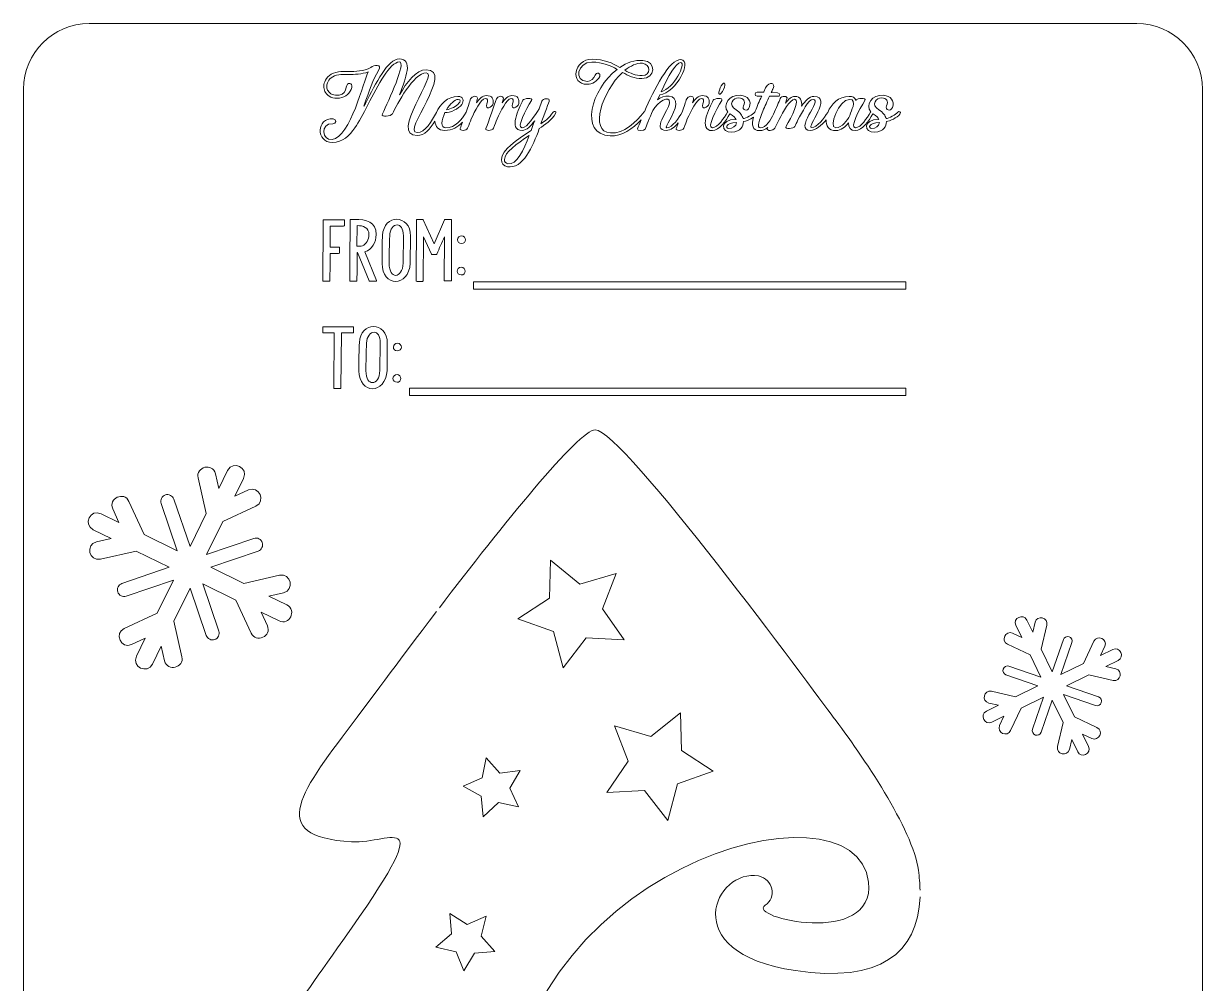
# Model space of a CAD drawing. Header units: inches. Extents: x -202 to -88, y 205 to 408.
# Drawn here: x -202 to -87.7, y 315 to 408.1 of the extents above; entities that cross this region are included whole.
import ezdxf

# ---------------------------------------------------------------- set-up
doc = ezdxf.new("R2010")
doc.units = ezdxf.units.IN
doc.header["$MEASUREMENT"] = 0
doc.layers.add('_U+0421_U+043B_U+043E_U+0439 1', color=7, linetype='Continuous')

# ---------------------------------------------------------------- blocks, each defined once
blk = doc.blocks.new('block 2')
at = {"layer": '_U+0421_U+043B_U+043E_U+0439 1', "color": 7, "lineweight": 5, "true_color": 0xffffff}
for points, knots in [([(-172.04, 396.52), (-171.09, 396.52), (-170.38, 397.21), (-169.87, 397.95), (-169.5, 398.48), (-169.07, 399.3), (-168.62, 400.19), (-167.62, 402.1), (-166.47, 404.3), (-165.57, 404.35), (-164.83, 404.37), (-166.6, 400.62), (-167.21, 399.29), (-167.38, 398.92), (-166.35, 399.08), (-166.24, 399.31), (-165.81, 400.21), (-164.16, 403.29), (-162.96, 403.29), (-161.69, 403.29), (-166.62, 397.2), (-163.83, 397.2), (-163.1, 397.2), (-162.56, 397.86), (-162.11, 398.59), (-162.08, 398.09), (-161.79, 397.7), (-161.15, 397.7), (-160.42, 397.7), (-159.86, 398.04), (-159.44, 398.5), (-159.52, 398.26), (-159.6, 398.05), (-159.66, 397.89), (-159.77, 397.62), (-159.06, 397.64), (-158.94, 397.92), (-158.79, 398.28), (-158.69, 398.53), (-158.59, 398.81), (-158.24, 399.56), (-157.68, 400.75), (-157.23, 400.78), (-156.97, 400.8), (-156.97, 400.58), (-157.09, 400.26), (-157.29, 399.66), (-156.55, 399.89), (-156.47, 400.3), (-156.4, 400.68), (-156.53, 401.11), (-157.15, 401.07), (-157.5, 401.05), (-157.82, 400.75), (-158.09, 400.36), (-158.06, 400.5), (-158.01, 400.64), (-157.98, 400.81), (-157.92, 401.09), (-158.55, 401.06), (-158.65, 400.77), (-158.74, 400.48), (-158.92, 399.98), (-159.1, 399.46), (-159.49, 398.77), (-160.14, 397.95), (-161.05, 397.95), (-161.61, 397.95), (-161.5, 398.69), (-161.14, 399.42), (-160.65, 399.38), (-159.79, 399.81), (-159.51, 400.21), (-159.27, 400.56), (-159.35, 401), (-159.88, 401), (-160.88, 401), (-161.64, 400.23), (-161.96, 399.44), (-162.42, 398.6), (-163.05, 397.48), (-163.84, 397.48), (-165.37, 397.48), (-160.13, 403.58), (-162.97, 403.58), (-163.91, 403.58), (-164.86, 402.35), (-165.54, 401.16), (-164.95, 402.79), (-164.17, 404.63), (-165.58, 404.63), (-166.67, 404.63), (-167.83, 402.3), (-168.86, 400.32), (-168.86, 400.32), (-169, 400.06), (-169, 400.06), (-168.45, 401.63), (-168.14, 402.59), (-167.58, 403.5), (-167.15, 404.19), (-168.09, 404.05), (-168.32, 403.8), (-169.05, 403.42), (-169.81, 403.42), (-170.49, 403.42), (-170.84, 403.42), (-171.16, 403.42), (-171.46, 403.38), (-172.2, 403.27), (-172.64, 402.87), (-172.8, 402.41), (-172.87, 402.23), (-172.89, 402.05), (-172.88, 401.87), (-172.87, 401.69), (-172.81, 401.52), (-172.72, 401.37), (-172.49, 401), (-172.03, 400.75), (-171.36, 400.84), (-170.79, 400.93), (-170.28, 401.32), (-170.17, 401.87), (-170.07, 402.34), (-170.64, 402.42), (-170.71, 401.88), (-170.74, 401.47), (-170.96, 401.18), (-171.39, 401.13), (-171.93, 401.05), (-172.3, 401.23), (-172.48, 401.53), (-172.55, 401.64), (-172.58, 401.77), (-172.6, 401.9), (-172.61, 402.05), (-172.59, 402.19), (-172.54, 402.32), (-172.41, 402.68), (-172.05, 403.01), (-171.44, 403.09), (-171.16, 403.14), (-170.84, 403.13), (-170.51, 403.13), (-169.9, 403.13), (-169.23, 403.13), (-168.57, 403.38), (-169.05, 402.49), (-170.27, 397.09), (-172.09, 396.81), (-173.06, 396.65), (-173.31, 398.44), (-172, 398.35), (-171.67, 398.33), (-171.61, 398.8), (-171.97, 398.83), (-173.62, 398.96), (-173.7, 396.52), (-172.04, 396.52)], [0, 0, 0, 0, 1, 1, 1, 2, 2, 2, 3, 3, 3, 4, 4, 4, 5, 5, 5, 6, 6, 6, 7, 7, 7, 8, 8, 8, 9, 9, 9, 10, 10, 10, 11, 11, 11, 12, 12, 12, 13, 13, 13, 14, 14, 14, 15, 15, 15, 16, 16, 16, 17, 17, 17, 18, 18, 18, 19, 19, 19, 20, 20, 20, 21, 21, 21, 22, 22, 22, 23, 23, 23, 24, 24, 24, 25, 25, 25, 26, 26, 26, 27, 27, 27, 28, 28, 28, 29, 29, 29, 30, 30, 30, 31, 31, 31, 32, 32, 32, 33, 33, 33, 34, 34, 34, 35, 35, 35, 36, 36, 36, 37, 37, 37, 38, 38, 38, 39, 39, 39, 40, 40, 40, 41, 41, 41, 42, 42, 42, 43, 43, 43, 44, 44, 44, 45, 45, 45, 46, 46, 46, 47, 47, 47, 48, 48, 48, 49, 49, 49, 50, 50, 50, 51, 51, 51, 52, 52, 52, 53, 53, 53, 53]), ([(-159.85, 400.71), (-159.54, 400.71), (-159.66, 400.46), (-159.78, 400.33), (-160.02, 400.03), (-160.6, 399.76), (-160.98, 399.71), (-160.65, 400.26), (-160.2, 400.71), (-159.85, 400.71)], [0, 0, 0, 0, 1, 1, 1, 2, 2, 2, 3, 3, 3, 3])]:
    blk.add_open_spline(points, degree=3, knots=knots, dxfattribs=at)
blk = doc.blocks.new('block 3')
at = {"layer": '_U+0421_U+043B_U+043E_U+0439 1', "color": 7, "lineweight": 5, "true_color": 0xffffff}
for points, knots in [([(-153.66, 397.7), (-153.18, 397.7), (-152.84, 398.12), (-152.44, 398.64), (-152.59, 398.25), (-152.71, 397.89), (-152.79, 397.69), (-154.2, 396.75), (-155.66, 395.82), (-155.65, 394.87), (-155.65, 394.53), (-155.49, 394.24), (-155.08, 394.18), (-153.59, 393.93), (-152.61, 396.14), (-152, 397.87), (-151.47, 398.25), (-150.79, 398.64), (-150.39, 399.39), (-150.31, 399.54), (-150.56, 399.62), (-150.66, 399.47), (-151.01, 398.89), (-151.56, 398.55), (-151.84, 398.34), (-151.71, 398.73), (-151.14, 400.23), (-151.05, 400.49), (-150.9, 400.93), (-151.67, 400.79), (-151.75, 400.53), (-151.75, 400.53), (-152.02, 399.8), (-152.02, 399.8), (-152.41, 399.16), (-153.16, 397.96), (-153.66, 397.96), (-154.24, 397.96), (-153.25, 399.74), (-152.76, 400.59), (-152.55, 400.94), (-153.5, 400.79), (-153.59, 400.62), (-153.94, 399.89), (-155.06, 397.7), (-153.66, 397.7)], [0, 0, 0, 0, 1, 1, 1, 2, 2, 2, 3, 3, 3, 4, 4, 4, 5, 5, 5, 6, 6, 6, 7, 7, 7, 8, 8, 8, 9, 9, 9, 10, 10, 10, 11, 11, 11, 12, 12, 12, 13, 13, 13, 14, 14, 14, 15, 15, 15, 15]), ([(-155.03, 394.46), (-155.28, 394.5), (-155.37, 394.67), (-155.37, 394.88), (-155.37, 395.57), (-154.2, 396.38), (-152.96, 397.21), (-153.49, 395.79), (-154.21, 394.33), (-155.03, 394.46)], [0, 0, 0, 0, 1, 1, 1, 2, 2, 2, 3, 3, 3, 3])]:
    blk.add_open_spline(points, degree=3, knots=knots, dxfattribs=at)
blk = doc.blocks.new('block 4')
at = {"layer": '_U+0421_U+043B_U+043E_U+0439 1', "color": 7, "lineweight": 5, "true_color": 0xffffff}
for points, knots in [([(-147.34, 402.17), (-146.87, 402.17), (-146.34, 402.48), (-146.14, 402.94), (-146.01, 403.26), (-146.45, 403.37), (-146.57, 403.05), (-146.69, 402.72), (-146.98, 402.45), (-147.33, 402.45), (-148.68, 402.45), (-148.31, 404.32), (-146.89, 404.32), (-145.84, 404.32), (-145.1, 403.98), (-144.45, 403.62), (-146.95, 401.72), (-148.17, 397.35), (-145.13, 397.17), (-143.96, 397.1), (-142.94, 397.86), (-142.12, 398.74), (-142.26, 398.37), (-142.38, 398.07), (-142.46, 397.85), (-142.55, 397.59), (-141.82, 397.66), (-141.74, 397.83), (-141.59, 398.18), (-141.32, 398.86), (-140.99, 399.63), (-140.55, 400.45), (-139.27, 401.24), (-139.37, 400.37), (-139.47, 399.57), (-141.15, 397.7), (-139.68, 397.7), (-139.27, 397.7), (-138.85, 398.04), (-138.52, 398.43), (-138.59, 398.23), (-138.66, 398.04), (-138.72, 397.89), (-138.82, 397.62), (-138.11, 397.64), (-137.99, 397.92), (-137.84, 398.28), (-137.75, 398.53), (-137.64, 398.81), (-137.29, 399.56), (-136.73, 400.75), (-136.28, 400.78), (-136.03, 400.8), (-136.03, 400.58), (-136.14, 400.26), (-136.35, 399.66), (-135.61, 399.89), (-135.53, 400.3), (-135.46, 400.68), (-135.59, 401.11), (-136.2, 401.07), (-136.56, 401.05), (-136.87, 400.75), (-137.15, 400.36), (-137.11, 400.5), (-137.06, 400.64), (-137.03, 400.81), (-136.97, 401.09), (-137.61, 401.06), (-137.7, 400.77), (-137.8, 400.48), (-137.97, 399.98), (-138.15, 399.46), (-138.44, 398.94), (-139.08, 397.95), (-139.64, 397.95), (-139.94, 397.95), (-138.84, 399.3), (-138.75, 400.21), (-138.63, 401.21), (-140.02, 401.22), (-140.54, 400.65), (-140.54, 400.65), (-140.32, 401.15), (-140.32, 401.15), (-138.68, 401.37), (-137.15, 404.46), (-138.26, 404.56), (-139.36, 404.66), (-140.9, 401.62), (-141.8, 399.5), (-141.8, 399.5), (-141.81, 399.5), (-141.81, 399.5), (-142.64, 398.49), (-143.76, 397.37), (-145.09, 397.45), (-147.2, 397.58), (-145.88, 401.53), (-143.93, 403.32), (-143.35, 403), (-142.78, 402.72), (-142.04, 402.72), (-140.7, 402.72), (-140.61, 404.4), (-141.95, 404.49), (-142.74, 404.53), (-143.51, 404.27), (-144.19, 403.81), (-144.9, 404.21), (-145.69, 404.6), (-146.86, 404.6), (-148.65, 404.6), (-149.1, 402.17), (-147.34, 402.17)], [0, 0, 0, 0, 1, 1, 1, 2, 2, 2, 3, 3, 3, 4, 4, 4, 5, 5, 5, 6, 6, 6, 7, 7, 7, 8, 8, 8, 9, 9, 9, 10, 10, 10, 11, 11, 11, 12, 12, 12, 13, 13, 13, 14, 14, 14, 15, 15, 15, 16, 16, 16, 17, 17, 17, 18, 18, 18, 19, 19, 19, 20, 20, 20, 21, 21, 21, 22, 22, 22, 23, 23, 23, 24, 24, 24, 25, 25, 25, 26, 26, 26, 27, 27, 27, 28, 28, 28, 29, 29, 29, 30, 30, 30, 31, 31, 31, 32, 32, 32, 33, 33, 33, 34, 34, 34, 35, 35, 35, 36, 36, 36, 37, 37, 37, 38, 38, 38, 38]), ([(-142, 404.21), (-141.15, 404.14), (-141.16, 403.01), (-142.02, 403.01), (-142.66, 403.01), (-143.17, 403.24), (-143.69, 403.53), (-143.15, 403.97), (-142.56, 404.23), (-142, 404.21)], [0, 0, 0, 0, 1, 1, 1, 2, 2, 2, 3, 3, 3, 3]), ([(-138.29, 404.28), (-137.71, 404.22), (-138.95, 401.75), (-140.18, 401.45), (-139.49, 402.95), (-138.73, 404.31), (-138.29, 404.28)], [0, 0, 0, 0, 1, 1, 1, 2, 2, 2, 2])]:
    blk.add_open_spline(points, degree=3, knots=knots, dxfattribs=at)
blk = doc.blocks.new('block 5')
at = {"layer": '_U+0421_U+043B_U+043E_U+0439 1', "color": 7, "lineweight": 5, "true_color": 0xffffff}
for points, knots in [([(-135.21, 397.68), (-134.55, 397.68), (-133.9, 398.62), (-133.52, 399.31), (-133.5, 399.29), (-133.48, 399.27), (-133.45, 399.26), (-133.17, 399.09), (-133, 398.91), (-132.92, 398.75), (-134.53, 398.8), (-134.41, 397.45), (-133.31, 397.53), (-132.46, 397.58), (-132.22, 398.12), (-132.19, 398.55), (-131.98, 398.59), (-131.56, 398.75), (-131.24, 398.97), (-131.42, 398.25), (-131.34, 397.68), (-130.65, 397.68), (-130.35, 397.68), (-130.09, 397.8), (-129.85, 397.98), (-129.86, 397.97), (-129.86, 397.96), (-129.86, 397.95), (-130.05, 397.56), (-129.27, 397.66), (-129.14, 397.93), (-128.98, 398.25), (-128.86, 398.51), (-128.74, 398.75), (-128.35, 399.47), (-127.71, 400.72), (-127.24, 400.72), (-126.66, 400.72), (-127.55, 398.95), (-128.05, 398.1), (-128.26, 397.74), (-127.31, 397.89), (-127.22, 398.07), (-127.14, 398.23), (-127.02, 398.47), (-126.91, 398.73), (-126.5, 399.44), (-125.92, 400.71), (-125.45, 400.71), (-124.48, 400.71), (-127.4, 397.69), (-125.68, 397.69), (-125.19, 397.69), (-124.61, 398.2), (-124.18, 398.74), (-124.2, 398.15), (-123.92, 397.68), (-123.25, 397.68), (-122.74, 397.68), (-122.31, 398.03), (-122.01, 398.42), (-122.01, 397.99), (-121.84, 397.68), (-121.34, 397.68), (-120.68, 397.68), (-120.04, 398.62), (-119.65, 399.31), (-119.63, 399.29), (-119.61, 399.27), (-119.59, 399.26), (-119.31, 399.09), (-119.14, 398.91), (-119.06, 398.75), (-120.66, 398.8), (-120.54, 397.45), (-119.45, 397.53), (-118.59, 397.58), (-118.35, 398.12), (-118.33, 398.55), (-118.03, 398.61), (-117.29, 398.92), (-117.03, 399.27), (-116.86, 399.51), (-117.14, 399.59), (-117.23, 399.47), (-117.4, 399.24), (-118.13, 398.87), (-118.36, 398.84), (-118.45, 399.13), (-118.62, 399.43), (-119.06, 399.69), (-119.89, 400.2), (-119.33, 400.86), (-118.8, 400.85), (-118.32, 400.85), (-118.12, 400.56), (-118.33, 400.09), (-118.52, 399.68), (-117.93, 399.49), (-117.76, 399.91), (-117.51, 400.59), (-117.94, 401.04), (-118.61, 401.1), (-119.73, 401.21), (-120.4, 400.15), (-119.86, 399.49), (-119.87, 399.49), (-119.87, 399.48), (-119.88, 399.47), (-120.23, 398.91), (-120.79, 397.96), (-121.34, 397.96), (-121.93, 397.96), (-120.93, 399.76), (-120.43, 400.6), (-120.23, 400.93), (-121.19, 400.79), (-121.26, 400.65), (-121.26, 400.65), (-121.28, 400.59), (-121.28, 400.59), (-121.39, 400.89), (-121.64, 401), (-121.95, 401), (-122.96, 401), (-123.71, 400.24), (-124.02, 399.45), (-124.38, 398.89), (-125.05, 397.97), (-125.6, 397.97), (-126.11, 397.97), (-123.53, 401), (-125.36, 401), (-125.8, 401), (-126.22, 400.57), (-126.57, 400.04), (-126.5, 400.58), (-126.64, 401), (-127.24, 401), (-127.52, 401), (-127.83, 400.72), (-128.12, 400.33), (-128.12, 400.33), (-127.98, 400.75), (-127.98, 400.75), (-127.85, 401.09), (-128.53, 401.06), (-128.63, 400.8), (-128.76, 400.47), (-129.02, 399.86), (-129.28, 399.27), (-129.53, 398.76), (-129.99, 397.96), (-130.57, 397.96), (-130.91, 397.96), (-130.68, 398.72), (-130.32, 399.56), (-130.11, 400.07), (-129.91, 400.51), (-129.68, 401.02), (-129.68, 401.02), (-128.89, 401.02), (-128.89, 401.02), (-128.61, 400.93), (-128.59, 401.34), (-128.89, 401.34), (-128.89, 401.34), (-129.51, 401.38), (-129.51, 401.38), (-129.38, 401.66), (-129.35, 401.7), (-129.33, 401.75), (-129.05, 402.3), (-129.69, 402.54), (-130.05, 401.82), (-130.05, 401.82), (-130.23, 401.43), (-130.23, 401.43), (-130.23, 401.43), (-130.24, 401.42), (-130.24, 401.42), (-130.24, 401.42), (-130.86, 401.41), (-130.86, 401.41), (-131.14, 401.41), (-131.16, 401.02), (-130.87, 401.02), (-130.87, 401.02), (-130.43, 401.02), (-130.43, 401.02), (-130.66, 400.53), (-130.87, 400.06), (-131.05, 399.56), (-131.06, 399.53), (-131.07, 399.5), (-131.08, 399.48), (-131.09, 399.47), (-131.09, 399.47), (-131.09, 399.47), (-131.27, 399.24), (-131.99, 398.87), (-132.23, 398.84), (-132.32, 399.13), (-132.48, 399.43), (-132.92, 399.69), (-133.75, 400.2), (-133.2, 400.86), (-132.66, 400.85), (-132.18, 400.85), (-131.98, 400.56), (-132.19, 400.09), (-132.39, 399.68), (-131.8, 399.49), (-131.63, 399.91), (-131.37, 400.59), (-131.8, 401.04), (-132.47, 401.1), (-133.59, 401.21), (-134.26, 400.15), (-133.72, 399.49), (-133.73, 399.49), (-133.74, 399.48), (-133.74, 399.47), (-134.1, 398.91), (-134.66, 397.96), (-135.21, 397.96), (-135.79, 397.96), (-134.8, 399.74), (-134.31, 400.59), (-134.1, 400.94), (-135.05, 400.79), (-135.14, 400.62), (-135.49, 399.89), (-136.61, 397.68), (-135.21, 397.68)], [0, 0, 0, 0, 1, 1, 1, 2, 2, 2, 3, 3, 3, 4, 4, 4, 5, 5, 5, 6, 6, 6, 7, 7, 7, 8, 8, 8, 9, 9, 9, 10, 10, 10, 11, 11, 11, 12, 12, 12, 13, 13, 13, 14, 14, 14, 15, 15, 15, 16, 16, 16, 17, 17, 17, 18, 18, 18, 19, 19, 19, 20, 20, 20, 21, 21, 21, 22, 22, 22, 23, 23, 23, 24, 24, 24, 25, 25, 25, 26, 26, 26, 27, 27, 27, 28, 28, 28, 29, 29, 29, 30, 30, 30, 31, 31, 31, 32, 32, 32, 33, 33, 33, 34, 34, 34, 35, 35, 35, 36, 36, 36, 37, 37, 37, 38, 38, 38, 39, 39, 39, 40, 40, 40, 41, 41, 41, 42, 42, 42, 43, 43, 43, 44, 44, 44, 45, 45, 45, 46, 46, 46, 47, 47, 47, 48, 48, 48, 49, 49, 49, 50, 50, 50, 51, 51, 51, 52, 52, 52, 53, 53, 53, 54, 54, 54, 55, 55, 55, 56, 56, 56, 57, 57, 57, 58, 58, 58, 59, 59, 59, 60, 60, 60, 61, 61, 61, 62, 62, 62, 63, 63, 63, 64, 64, 64, 65, 65, 65, 66, 66, 66, 67, 67, 67, 68, 68, 68, 69, 69, 69, 70, 70, 70, 71, 71, 71, 72, 72, 72, 73, 73, 73, 74, 74, 74, 75, 75, 75, 76, 76, 76, 77, 77, 77, 78, 78, 78, 78]), ([(-121.92, 400.71), (-121.49, 400.71), (-121.49, 400.37), (-121.56, 400.03), (-121.67, 399.76), (-121.79, 399.45), (-121.88, 399.14), (-122.13, 398.65), (-122.63, 397.96), (-123.25, 397.96), (-124.02, 397.96), (-122.9, 400.71), (-121.92, 400.71)], [0, 0, 0, 0, 1, 1, 1, 2, 2, 2, 3, 3, 3, 4, 4, 4, 4]), ([(-132.86, 398.47), (-132.92, 398.1), (-133.26, 397.88), (-133.62, 397.88), (-133.97, 397.88), (-133.97, 398.47), (-132.86, 398.47)], [0, 0, 0, 0, 1, 1, 1, 2, 2, 2, 2]), ([(-119, 398.47), (-119.06, 398.1), (-119.39, 397.88), (-119.76, 397.88), (-120.11, 397.88), (-120.11, 398.47), (-119, 398.47)], [0, 0, 0, 0, 1, 1, 1, 2, 2, 2, 2])]:
    blk.add_open_spline(points, degree=3, knots=knots, dxfattribs=at)
blk = doc.blocks.new('block 6')
at = {"layer": '_U+0421_U+043B_U+043E_U+0439 1', "color": 7, "lineweight": 5, "true_color": 0xffffff}
for points, knots in [([(-168.41, 383.07), (-168.41, 383.07), (-167.86, 383.07), (-167.86, 383.07), (-167.79, 383.07), (-167.76, 383.1), (-167.78, 383.13), (-167.78, 383.13), (-168.91, 385.93), (-168.91, 385.93), (-168.2, 386.14), (-167.81, 386.88), (-167.81, 387.59), (-167.81, 388.86), (-168.79, 389.07), (-169.89, 389.07), (-169.99, 389.07), (-170.12, 389.07), (-170.24, 389.07), (-170.28, 389.07), (-170.32, 389.05), (-170.32, 389.02), (-170.34, 387.84), (-170.36, 386.98), (-170.36, 383.11), (-170.36, 383.09), (-170.33, 383.07), (-170.27, 383.07), (-170.27, 383.07), (-169.75, 383.07), (-169.75, 383.07), (-169.7, 383.07), (-169.67, 383.09), (-169.67, 383.11), (-169.67, 384.01), (-169.66, 384.94), (-169.66, 385.85), (-169.66, 385.85), (-169.61, 385.85), (-169.61, 385.85), (-169.61, 385.85), (-168.49, 383.1), (-168.49, 383.1), (-168.48, 383.08), (-168.44, 383.07), (-168.41, 383.07)], [0, 0, 0, 0, 1, 1, 1, 2, 2, 2, 3, 3, 3, 4, 4, 4, 5, 5, 5, 6, 6, 6, 7, 7, 7, 8, 8, 8, 9, 9, 9, 10, 10, 10, 11, 11, 11, 12, 12, 12, 13, 13, 13, 14, 14, 14, 15, 15, 15, 15]), ([(-169.67, 386.46), (-169.67, 386.46), (-169.64, 388.47), (-169.64, 388.47), (-169.07, 388.47), (-168.51, 388.29), (-168.51, 387.57), (-168.51, 387.12), (-168.79, 386.65), (-169.14, 386.52), (-169.32, 386.46), (-169.5, 386.46), (-169.67, 386.46)], [0, 0, 0, 0, 1, 1, 1, 2, 2, 2, 3, 3, 3, 4, 4, 4, 4])]:
    blk.add_open_spline(points, degree=3, knots=knots, dxfattribs=at)
blk = doc.blocks.new('block 7')
at = {"layer": '_U+0421_U+043B_U+043E_U+0439 1', "color": 7, "lineweight": 5, "true_color": 0xffffff}
for points, knots in [([(-164.48, 387.44), (-164.46, 388.53), (-165.14, 389.08), (-165.82, 389.08), (-166.47, 389.08), (-167.14, 388.56), (-167.2, 387.51), (-167.22, 386.94), (-167.23, 386.24), (-167.23, 385.58), (-167.23, 385.58), (-167.23, 384.8), (-167.23, 384.8), (-167.24, 383.66), (-166.59, 383.05), (-165.92, 383.05), (-165.25, 383.05), (-164.57, 383.64), (-164.51, 384.82), (-164.51, 384.82), (-164.48, 387.44), (-164.48, 387.44)], [0, 0, 0, 0, 1, 1, 1, 2, 2, 2, 3, 3, 3, 4, 4, 4, 5, 5, 5, 6, 6, 6, 7, 7, 7, 7]), ([(-165.2, 384.82), (-165.22, 384.06), (-165.57, 383.64), (-165.92, 383.64), (-166.24, 383.64), (-166.55, 384.01), (-166.55, 384.8), (-166.55, 385.57), (-166.53, 386.68), (-166.5, 387.47), (-166.47, 388.15), (-166.12, 388.54), (-165.77, 388.54), (-165.46, 388.54), (-165.16, 388.2), (-165.17, 387.47), (-165.17, 387.47), (-165.2, 384.82), (-165.2, 384.82)], [0, 0, 0, 0, 1, 1, 1, 2, 2, 2, 3, 3, 3, 4, 4, 4, 5, 5, 5, 6, 6, 6, 6])]:
    blk.add_open_spline(points, degree=3, knots=knots, dxfattribs=at)
blk = doc.blocks.new('block 8')
at = {"layer": '_U+0421_U+043B_U+043E_U+0439 1', "color": 7, "lineweight": 5, "true_color": 0xffffff}
for points, knots in [([(-168.07, 378.68), (-168.72, 378.68), (-169.39, 378.16), (-169.44, 377.1), (-169.47, 376.53), (-169.48, 375.83), (-169.48, 375.18), (-169.48, 375.18), (-169.48, 374.39), (-169.48, 374.39), (-169.49, 373.25), (-168.84, 372.65), (-168.17, 372.65), (-167.5, 372.65), (-166.82, 373.24), (-166.76, 374.42), (-166.76, 374.42), (-166.73, 377.04), (-166.73, 377.04), (-166.71, 378.12), (-167.39, 378.68), (-168.07, 378.68)], [0, 0, 0, 0, 1, 1, 1, 2, 2, 2, 3, 3, 3, 4, 4, 4, 5, 5, 5, 6, 6, 6, 7, 7, 7, 7]), ([(-167.45, 374.42), (-167.47, 373.65), (-167.82, 373.24), (-168.17, 373.24), (-168.49, 373.24), (-168.8, 373.61), (-168.8, 374.39), (-168.8, 375.17), (-168.78, 376.27), (-168.75, 377.06), (-168.72, 377.74), (-168.37, 378.13), (-168.02, 378.13), (-167.71, 378.13), (-167.41, 377.79), (-167.42, 377.06), (-167.42, 377.06), (-167.45, 374.42), (-167.45, 374.42)], [0, 0, 0, 0, 1, 1, 1, 2, 2, 2, 3, 3, 3, 4, 4, 4, 5, 5, 5, 6, 6, 6, 6])]:
    blk.add_open_spline(points, degree=3, knots=knots, dxfattribs=at)

msp = doc.modelspace()

# ---------------------------------------------------------------- linework, layer by layer
at = {"layer": '_U+0421_U+043B_U+043E_U+0439 1', "color": 7, "lineweight": 5, "true_color": 0xffffff}
for points in [[(-158.37, 383.01), (-116.45, 383.01), (-116.45, 382.31), (-158.37, 382.31), (-158.37, 383.01)], [(-116.45, 371.99), (-164.57, 371.99), (-164.57, 372.69), (-116.45, 372.69), (-116.45, 371.99)]]:
    msp.add_lwpolyline(points, dxfattribs=at)
at = {"layer": '_U+0421_U+043B_U+043E_U+0439 1', "color": 1, "lineweight": 5, "true_color": 0xff0000}
for points in [[(-145.86, 351.31), (-144.54, 354.74), (-148.06, 353.7), (-150.91, 356.02), (-151.01, 352.34), (-154.09, 350.35), (-150.63, 349.12), (-149.68, 345.57), (-147.44, 348.48), (-143.78, 348.29), (-145.86, 351.31)], [(-138.21, 337.56), (-138.31, 341.23), (-141.17, 338.92), (-144.69, 339.95), (-143.37, 336.53), (-145.45, 333.5), (-141.78, 333.7), (-139.54, 330.79), (-138.6, 334.33), (-135.14, 335.56), (-138.21, 337.56)], [(-153.84, 335.63), (-155.83, 335.38), (-157.16, 336.87), (-157.54, 334.91), (-159.37, 334.11), (-157.62, 333.14), (-157.42, 331.15), (-155.96, 332.52), (-154.01, 332.09), (-154.86, 333.9), (-153.84, 335.63)], [(-157.63, 319.57), (-157.15, 321.51), (-158.98, 320.71), (-160.68, 321.77), (-160.49, 319.78), (-162.02, 318.49), (-160.06, 318.06), (-159.31, 316.21), (-158.29, 317.93), (-156.3, 318.08), (-157.63, 319.57)]]:
    msp.add_lwpolyline(points, dxfattribs=at)
for points, knots in [([(-87.7, 401.71), (-87.7, 401.71), (-87.7, 211.21), (-87.7, 211.21), (-87.7, 207.7), (-90.54, 204.86), (-94.05, 204.86), (-94.05, 204.86), (-195.65, 204.86), (-195.65, 204.86), (-199.15, 204.86), (-202, 207.7), (-202, 211.21), (-202, 211.21), (-202, 401.71), (-202, 401.71), (-202, 405.22), (-199.15, 408.06), (-195.65, 408.06), (-195.65, 408.06), (-94.05, 408.06), (-94.05, 408.06), (-90.54, 408.06), (-87.7, 405.22), (-87.7, 401.71)], [0, 0, 0, 0, 1, 1, 1, 2, 2, 2, 3, 3, 3, 4, 4, 4, 5, 5, 5, 6, 6, 6, 7, 7, 7, 8, 8, 8, 8]), ([(-161.68, 351.41), (-155.63, 359.31), (-148.16, 368.67), (-146.57, 368.67), (-143.94, 368.67), (-125.26, 343.16), (-123.49, 340.81), (-120.7, 337.13), (-115.77, 329.94), (-115.23, 325.95), (-115.14, 325.29), (-115.09, 324.64), (-115.08, 324.03)], [0, 0, 0, 0, 1, 1, 1, 2, 2, 2, 3, 3, 3, 4, 4, 4, 4]), ([(-182.1, 278.89), (-158.5, 310.36), (-187.13, 282.81), (-180.61, 303.1), (-178.98, 308.19), (-176.59, 311.29), (-171.04, 319.14), (-161.53, 332.61), (-166.31, 328.47), (-170.2, 328.71), (-178.7, 329.22), (-175.03, 333.67), (-169.64, 340.81), (-168.96, 341.71), (-165.76, 346.05), (-161.95, 351.05)], [0, 0, 0, 0, 1, 1, 1, 2, 2, 2, 3, 3, 3, 4, 4, 4, 5, 5, 5, 5]), ([(-115.08, 323.37), (-115.27, 317.89), (-119.01, 315.01), (-127.16, 316.22), (-138.93, 317.98), (-134.83, 326.19), (-130.73, 325.4), (-129.34, 325.12), (-128.94, 323.26), (-130.08, 322.57), (-132.02, 321.37), (-119.38, 318.45), (-120.07, 324.8), (-121.21, 335.42), (-155.44, 326.36), (-155.44, 298.98), (-155.44, 276.7), (-132.64, 263.14), (-113.7, 271.11), (-109.88, 272.71), (-105.45, 271.55), (-102.98, 268.21), (-98.26, 261.8), (-96.81, 259.02), (-97.6, 255.83), (-101.18, 241.37), (-115.92, 252.6), (-123.37, 253.27)], [0, 0, 0, 0, 1, 1, 1, 2, 2, 2, 3, 3, 3, 4, 4, 4, 5, 5, 5, 6, 6, 6, 7, 7, 7, 8, 8, 8, 9, 9, 9, 9])]:
    msp.add_open_spline(points, degree=3, knots=knots, dxfattribs=at)
at = {"layer": '_U+0421_U+043B_U+043E_U+0439 1', "color": 7, "lineweight": 5, "true_color": 0xffffff}
for points, knots in [([(-134.46, 401.82), (-134.33, 402.12), (-134.14, 402.32), (-134.05, 402.28), (-133.96, 402.24), (-134, 401.97), (-134.13, 401.68), (-134.26, 401.38), (-134.44, 401.16), (-134.53, 401.21), (-134.62, 401.24), (-134.58, 401.52), (-134.46, 401.82)], [0, 0, 0, 0, 1, 1, 1, 2, 2, 2, 3, 3, 3, 4, 4, 4, 4]), ([(-157.17, 397.89), (-156.9, 398.58), (-156.36, 400.15), (-156.15, 400.77), (-156.06, 401.06), (-155.42, 401.09), (-155.48, 400.81), (-155.51, 400.64), (-155.56, 400.5), (-155.6, 400.36), (-155.33, 400.75), (-155.01, 401.05), (-154.65, 401.07), (-154.04, 401.11), (-153.91, 400.68), (-153.98, 400.3), (-154.06, 399.89), (-154.8, 399.66), (-154.59, 400.26), (-154.48, 400.58), (-154.48, 400.8), (-154.73, 400.78), (-155.18, 400.75), (-155.74, 399.56), (-156.09, 398.81), (-156.2, 398.53), (-156.3, 398.28), (-156.44, 397.92), (-156.56, 397.64), (-157.27, 397.62), (-157.17, 397.89)], [0, 0, 0, 0, 1, 1, 1, 2, 2, 2, 3, 3, 3, 4, 4, 4, 5, 5, 5, 6, 6, 6, 7, 7, 7, 8, 8, 8, 9, 9, 9, 10, 10, 10, 10]), ([(-172.27, 388.42), (-172.27, 388.42), (-172.27, 386.38), (-172.27, 386.38), (-172.27, 386.38), (-171.46, 386.38), (-171.46, 386.38), (-171.4, 386.38), (-171.38, 386.36), (-171.38, 386.33), (-171.38, 386.33), (-171.38, 385.81), (-171.38, 385.81), (-171.38, 385.79), (-171.4, 385.77), (-171.46, 385.77), (-171.46, 385.77), (-172.27, 385.77), (-172.27, 385.77), (-172.27, 384.88), (-172.29, 384), (-172.29, 383.11), (-172.29, 383.09), (-172.32, 383.07), (-172.37, 383.07), (-172.37, 383.07), (-172.89, 383.07), (-172.89, 383.07), (-172.95, 383.07), (-172.98, 383.09), (-172.98, 383.11), (-172.98, 383.11), (-172.96, 388.7), (-172.96, 388.7), (-172.96, 388.7), (-172.96, 389), (-172.96, 389), (-172.96, 389.02), (-172.93, 389.03), (-172.88, 389.03), (-172.88, 389.03), (-170.97, 389.03), (-170.97, 389.03), (-170.93, 389.03), (-170.89, 389.02), (-170.89, 389), (-170.89, 389), (-170.89, 388.47), (-170.89, 388.47), (-170.89, 388.44), (-170.93, 388.42), (-170.97, 388.42), (-170.97, 388.42), (-172.27, 388.42), (-172.27, 388.42)], [0, 0, 0, 0, 1, 1, 1, 2, 2, 2, 3, 3, 3, 4, 4, 4, 5, 5, 5, 6, 6, 6, 7, 7, 7, 8, 8, 8, 9, 9, 9, 10, 10, 10, 11, 11, 11, 12, 12, 12, 13, 13, 13, 14, 14, 14, 15, 15, 15, 16, 16, 16, 17, 17, 17, 18, 18, 18, 18]), ([(-161.21, 383.14), (-161.21, 383.14), (-161.19, 387.37), (-161.19, 387.37), (-161.45, 386.81), (-161.68, 386.27), (-161.93, 385.7), (-161.94, 385.68), (-161.98, 385.67), (-162.01, 385.67), (-162.01, 385.67), (-162.38, 385.67), (-162.38, 385.67), (-162.41, 385.67), (-162.45, 385.69), (-162.45, 385.7), (-162.45, 385.7), (-163.23, 387.38), (-163.23, 387.38), (-163.23, 387.38), (-163.25, 383.11), (-163.25, 383.11), (-163.25, 383.08), (-163.3, 383.06), (-163.33, 383.06), (-163.33, 383.06), (-163.85, 383.06), (-163.85, 383.06), (-163.91, 383.06), (-163.94, 383.08), (-163.94, 383.11), (-163.94, 383.11), (-163.9, 389.02), (-163.9, 389.02), (-163.9, 389.05), (-163.85, 389.07), (-163.81, 389.07), (-163.81, 389.07), (-163.32, 389.07), (-163.32, 389.07), (-163.29, 389.07), (-163.25, 389.06), (-163.24, 389.04), (-163.24, 389.04), (-162.18, 386.69), (-162.18, 386.69), (-162.18, 386.69), (-161.18, 389.04), (-161.18, 389.04), (-161.17, 389.06), (-161.13, 389.07), (-161.11, 389.07), (-161.11, 389.07), (-160.58, 389.07), (-160.58, 389.07), (-160.53, 389.07), (-160.49, 389.05), (-160.49, 389.02), (-160.49, 389.02), (-160.52, 383.14), (-160.52, 383.14), (-160.52, 383.11), (-160.57, 383.1), (-160.61, 383.1), (-160.61, 383.1), (-161.13, 383.1), (-161.13, 383.1), (-161.17, 383.1), (-161.21, 383.11), (-161.21, 383.14)], [0, 0, 0, 0, 1, 1, 1, 2, 2, 2, 3, 3, 3, 4, 4, 4, 5, 5, 5, 6, 6, 6, 7, 7, 7, 8, 8, 8, 9, 9, 9, 10, 10, 10, 11, 11, 11, 12, 12, 12, 13, 13, 13, 14, 14, 14, 15, 15, 15, 16, 16, 16, 17, 17, 17, 18, 18, 18, 19, 19, 19, 20, 20, 20, 21, 21, 21, 22, 22, 22, 23, 23, 23, 23]), ([(-159.14, 387.09), (-159.14, 386.91), (-159.33, 386.72), (-159.52, 386.72), (-159.78, 386.72), (-159.91, 386.91), (-159.91, 387.09), (-159.91, 387.31), (-159.75, 387.47), (-159.52, 387.47), (-159.29, 387.47), (-159.14, 387.25), (-159.14, 387.09)], [0, 0, 0, 0, 1, 1, 1, 2, 2, 2, 3, 3, 3, 4, 4, 4, 4]), ([(-159.18, 384.05), (-159.18, 383.85), (-159.35, 383.68), (-159.57, 383.68), (-159.8, 383.68), (-159.96, 383.88), (-159.96, 384.05), (-159.96, 384.25), (-159.78, 384.43), (-159.57, 384.43), (-159.33, 384.43), (-159.18, 384.23), (-159.18, 384.05)], [0, 0, 0, 0, 1, 1, 1, 2, 2, 2, 3, 3, 3, 4, 4, 4, 4]), ([(-170.02, 378.61), (-170.02, 378.61), (-170.02, 378.11), (-170.02, 378.11), (-170.02, 378.09), (-170.05, 378.07), (-170.11, 378.07), (-170.11, 378.07), (-171.17, 378.07), (-171.17, 378.07), (-171.17, 378.07), (-171.23, 372.71), (-171.23, 372.71), (-171.23, 372.68), (-171.27, 372.66), (-171.32, 372.66), (-171.32, 372.66), (-171.81, 372.66), (-171.81, 372.66), (-171.86, 372.66), (-171.9, 372.68), (-171.9, 372.71), (-171.9, 372.71), (-171.87, 378.07), (-171.87, 378.07), (-171.87, 378.07), (-172.89, 378.07), (-172.89, 378.07), (-172.95, 378.07), (-172.98, 378.09), (-172.98, 378.11), (-172.98, 378.11), (-172.98, 378.61), (-172.98, 378.61), (-172.98, 378.64), (-172.95, 378.66), (-172.89, 378.66), (-172.89, 378.66), (-170.11, 378.66), (-170.11, 378.66), (-170.05, 378.66), (-170.02, 378.64), (-170.02, 378.61)], [0, 0, 0, 0, 1, 1, 1, 2, 2, 2, 3, 3, 3, 4, 4, 4, 5, 5, 5, 6, 6, 6, 7, 7, 7, 8, 8, 8, 9, 9, 9, 10, 10, 10, 11, 11, 11, 12, 12, 12, 13, 13, 13, 14, 14, 14, 14]), ([(-165.36, 376.68), (-165.36, 376.5), (-165.56, 376.31), (-165.75, 376.31), (-166.01, 376.31), (-166.14, 376.5), (-166.14, 376.68), (-166.14, 376.9), (-165.98, 377.06), (-165.75, 377.06), (-165.52, 377.06), (-165.36, 376.84), (-165.36, 376.68)], [0, 0, 0, 0, 1, 1, 1, 2, 2, 2, 3, 3, 3, 4, 4, 4, 4]), ([(-165.41, 373.64), (-165.41, 373.44), (-165.57, 373.27), (-165.79, 373.27), (-166.02, 373.27), (-166.19, 373.47), (-166.19, 373.64), (-166.19, 373.84), (-166.01, 374.02), (-165.79, 374.02), (-165.56, 374.02), (-165.41, 373.83), (-165.41, 373.64)], [0, 0, 0, 0, 1, 1, 1, 2, 2, 2, 3, 3, 3, 4, 4, 4, 4]), ([(-176.1, 350.53), (-176.28, 350.15), (-176.72, 349.89), (-177.23, 350.14), (-177.23, 350.14), (-178.97, 350.99), (-178.97, 350.99), (-178.97, 350.99), (-178.36, 349.67), (-178.36, 349.67), (-178.14, 349.17), (-178.4, 348.71), (-178.79, 348.55), (-179.2, 348.36), (-179.71, 348.45), (-179.93, 348.95), (-179.93, 348.95), (-181.42, 352.16), (-181.42, 352.16), (-181.42, 352.16), (-184.62, 353.73), (-184.62, 353.73), (-184.62, 353.73), (-183.06, 349.15), (-183.06, 349.15), (-182.95, 348.82), (-183.13, 348.44), (-183.46, 348.32), (-183.79, 348.21), (-184.17, 348.4), (-184.29, 348.73), (-184.29, 348.73), (-185.85, 353.31), (-185.85, 353.31), (-185.85, 353.31), (-187.42, 350.11), (-187.42, 350.11), (-187.42, 350.11), (-186.64, 346.66), (-186.64, 346.66), (-186.51, 346.13), (-186.88, 345.76), (-187.29, 345.65), (-187.7, 345.53), (-188.19, 345.73), (-188.32, 346.27), (-188.32, 346.27), (-188.65, 347.69), (-188.65, 347.69), (-188.65, 347.69), (-189.5, 345.95), (-189.5, 345.95), (-190, 344.93), (-191.55, 345.69), (-191.06, 346.71), (-191.06, 346.71), (-190.2, 348.45), (-190.2, 348.45), (-190.2, 348.45), (-191.52, 347.84), (-191.52, 347.84), (-192.53, 347.39), (-193.26, 348.93), (-192.24, 349.41), (-192.24, 349.41), (-189.04, 350.9), (-189.04, 350.9), (-189.04, 350.9), (-187.47, 354.1), (-187.47, 354.1), (-187.47, 354.1), (-192.05, 352.54), (-192.05, 352.54), (-192.38, 352.42), (-192.76, 352.61), (-192.87, 352.94), (-192.98, 353.27), (-192.8, 353.65), (-192.46, 353.76), (-192.46, 353.76), (-187.88, 355.33), (-187.88, 355.33), (-187.88, 355.33), (-191.08, 356.9), (-191.08, 356.9), (-191.08, 356.9), (-194.53, 356.12), (-194.53, 356.12), (-195.64, 355.87), (-196.03, 357.56), (-194.92, 357.8), (-194.92, 357.8), (-193.51, 358.13), (-193.51, 358.13), (-193.51, 358.13), (-195.25, 358.98), (-195.25, 358.98), (-196.26, 359.48), (-195.5, 361.03), (-194.49, 360.53), (-194.49, 360.53), (-192.75, 359.68), (-192.75, 359.68), (-192.75, 359.68), (-193.35, 361), (-193.35, 361), (-193.58, 361.5), (-193.31, 361.96), (-192.92, 362.12), (-192.51, 362.32), (-192.01, 362.22), (-191.78, 361.72), (-191.78, 361.72), (-190.29, 358.51), (-190.29, 358.51), (-190.29, 358.51), (-187.09, 356.94), (-187.09, 356.94), (-187.09, 356.94), (-188.66, 361.52), (-188.66, 361.52), (-188.77, 361.85), (-188.58, 362.23), (-188.25, 362.35), (-187.92, 362.46), (-187.54, 362.27), (-187.43, 361.94), (-187.43, 361.94), (-185.86, 357.36), (-185.86, 357.36), (-185.86, 357.36), (-184.3, 360.56), (-184.3, 360.56), (-184.3, 360.56), (-185.08, 364.01), (-185.08, 364.01), (-185.21, 364.55), (-184.83, 364.91), (-184.42, 365.03), (-184.01, 365.14), (-183.52, 364.94), (-183.39, 364.4), (-183.39, 364.4), (-183.07, 362.98), (-183.07, 362.98), (-183.07, 362.98), (-182.21, 364.73), (-182.21, 364.73), (-181.71, 365.74), (-180.16, 364.98), (-180.66, 363.96), (-180.66, 363.96), (-181.51, 362.22), (-181.51, 362.22), (-181.51, 362.22), (-180.19, 362.83), (-180.19, 362.83), (-179.19, 363.28), (-178.45, 361.74), (-179.47, 361.26), (-179.47, 361.26), (-182.68, 359.77), (-182.68, 359.77), (-182.68, 359.77), (-184.25, 356.57), (-184.25, 356.57), (-184.25, 356.57), (-179.67, 358.13), (-179.67, 358.13), (-179.34, 358.25), (-178.96, 358.06), (-178.85, 357.73), (-178.73, 357.4), (-178.92, 357.02), (-179.25, 356.91), (-179.25, 356.91), (-183.83, 355.34), (-183.83, 355.34), (-183.83, 355.34), (-180.63, 353.77), (-180.63, 353.77), (-180.63, 353.77), (-177.18, 354.56), (-177.18, 354.56), (-176.08, 354.8), (-175.69, 353.12), (-176.79, 352.87), (-176.79, 352.87), (-178.21, 352.54), (-178.21, 352.54), (-178.21, 352.54), (-176.47, 351.69), (-176.47, 351.69), (-175.96, 351.44), (-175.91, 350.91), (-176.1, 350.53)], [0, 0, 0, 0, 1, 1, 1, 2, 2, 2, 3, 3, 3, 4, 4, 4, 5, 5, 5, 6, 6, 6, 7, 7, 7, 8, 8, 8, 9, 9, 9, 10, 10, 10, 11, 11, 11, 12, 12, 12, 13, 13, 13, 14, 14, 14, 15, 15, 15, 16, 16, 16, 17, 17, 17, 18, 18, 18, 19, 19, 19, 20, 20, 20, 21, 21, 21, 22, 22, 22, 23, 23, 23, 24, 24, 24, 25, 25, 25, 26, 26, 26, 27, 27, 27, 28, 28, 28, 29, 29, 29, 30, 30, 30, 31, 31, 31, 32, 32, 32, 33, 33, 33, 34, 34, 34, 35, 35, 35, 36, 36, 36, 37, 37, 37, 38, 38, 38, 39, 39, 39, 40, 40, 40, 41, 41, 41, 42, 42, 42, 43, 43, 43, 44, 44, 44, 45, 45, 45, 46, 46, 46, 47, 47, 47, 48, 48, 48, 49, 49, 49, 50, 50, 50, 51, 51, 51, 52, 52, 52, 53, 53, 53, 54, 54, 54, 55, 55, 55, 56, 56, 56, 57, 57, 57, 58, 58, 58, 59, 59, 59, 60, 60, 60, 61, 61, 61, 62, 62, 62, 63, 63, 63, 64, 64, 64, 65, 65, 65, 65]), ([(-96.36, 344.36), (-96.36, 344.36), (-98.71, 344.89), (-98.71, 344.89), (-98.71, 344.89), (-100.88, 343.83), (-100.88, 343.83), (-100.88, 343.83), (-97.77, 342.76), (-97.77, 342.76), (-97.55, 342.68), (-97.42, 342.43), (-97.5, 342.2), (-97.58, 341.98), (-97.83, 341.85), (-98.06, 341.93), (-98.06, 341.93), (-101.17, 343), (-101.17, 343), (-101.17, 343), (-100.11, 340.82), (-100.11, 340.82), (-100.11, 340.82), (-97.93, 339.8), (-97.93, 339.8), (-97.23, 339.48), (-97.73, 338.41), (-98.42, 338.74), (-98.42, 338.74), (-99.32, 339.15), (-99.32, 339.15), (-99.32, 339.15), (-98.74, 337.97), (-98.74, 337.97), (-98.57, 337.62), (-98.77, 337.31), (-99.02, 337.19), (-99.28, 337.06), (-99.62, 337.11), (-99.79, 337.45), (-99.79, 337.45), (-100.37, 338.64), (-100.37, 338.64), (-100.37, 338.64), (-100.6, 337.67), (-100.6, 337.67), (-100.68, 337.31), (-101.02, 337.17), (-101.3, 337.25), (-101.6, 337.32), (-101.83, 337.58), (-101.74, 337.94), (-101.74, 337.94), (-101.2, 340.28), (-101.2, 340.28), (-101.2, 340.28), (-102.27, 342.46), (-102.27, 342.46), (-102.27, 342.46), (-103.33, 339.35), (-103.33, 339.35), (-103.41, 339.12), (-103.67, 339), (-103.89, 339.07), (-104.12, 339.15), (-104.25, 339.41), (-104.17, 339.63), (-104.17, 339.63), (-103.1, 342.74), (-103.1, 342.74), (-103.1, 342.74), (-105.28, 341.68), (-105.28, 341.68), (-105.28, 341.68), (-106.29, 339.5), (-106.29, 339.5), (-106.45, 339.16), (-106.8, 339.12), (-107.07, 339.23), (-107.33, 339.34), (-107.51, 339.65), (-107.36, 340), (-107.36, 340), (-106.94, 340.89), (-106.94, 340.89), (-106.94, 340.89), (-108.13, 340.31), (-108.13, 340.31), (-108.82, 339.98), (-109.33, 341.03), (-108.64, 341.37), (-108.64, 341.37), (-107.46, 341.95), (-107.46, 341.95), (-107.46, 341.95), (-108.42, 342.17), (-108.42, 342.17), (-109.15, 342.35), (-108.9, 343.48), (-108.16, 343.32), (-108.16, 343.32), (-105.81, 342.78), (-105.81, 342.78), (-105.81, 342.78), (-103.64, 343.84), (-103.64, 343.84), (-103.64, 343.84), (-106.75, 344.91), (-106.75, 344.91), (-106.97, 344.99), (-107.1, 345.25), (-107.02, 345.47), (-106.94, 345.7), (-106.69, 345.82), (-106.46, 345.74), (-106.46, 345.74), (-103.35, 344.68), (-103.35, 344.68), (-103.35, 344.68), (-104.41, 346.85), (-104.41, 346.85), (-104.41, 346.85), (-106.59, 347.87), (-106.59, 347.87), (-107.29, 348.2), (-106.79, 349.26), (-106.1, 348.94), (-106.1, 348.94), (-105.2, 348.52), (-105.2, 348.52), (-105.2, 348.52), (-105.78, 349.71), (-105.78, 349.71), (-106.12, 350.39), (-105.06, 350.91), (-104.73, 350.22), (-104.73, 350.22), (-104.15, 349.04), (-104.15, 349.04), (-104.15, 349.04), (-103.92, 350), (-103.92, 350), (-103.84, 350.36), (-103.5, 350.5), (-103.22, 350.42), (-102.92, 350.35), (-102.69, 350.1), (-102.78, 349.73), (-102.78, 349.73), (-103.32, 347.39), (-103.32, 347.39), (-103.32, 347.39), (-102.25, 345.21), (-102.25, 345.21), (-102.25, 345.21), (-101.18, 348.32), (-101.18, 348.32), (-101.11, 348.55), (-100.85, 348.67), (-100.62, 348.6), (-100.4, 348.52), (-100.27, 348.26), (-100.35, 348.04), (-100.35, 348.04), (-101.42, 344.93), (-101.42, 344.93), (-101.42, 344.93), (-99.24, 345.99), (-99.24, 345.99), (-99.24, 345.99), (-98.23, 348.17), (-98.23, 348.17), (-98.07, 348.51), (-97.72, 348.55), (-97.45, 348.44), (-97.19, 348.33), (-97.01, 348.02), (-97.16, 347.68), (-97.16, 347.68), (-97.57, 346.78), (-97.57, 346.78), (-97.57, 346.78), (-96.39, 347.36), (-96.39, 347.36), (-95.7, 347.69), (-95.19, 346.64), (-95.87, 346.3), (-95.87, 346.3), (-97.06, 345.72), (-97.06, 345.72), (-97.06, 345.72), (-96.1, 345.5), (-96.1, 345.5), (-95.37, 345.32), (-95.61, 344.19), (-96.36, 344.36)], [0, 0, 0, 0, 1, 1, 1, 2, 2, 2, 3, 3, 3, 4, 4, 4, 5, 5, 5, 6, 6, 6, 7, 7, 7, 8, 8, 8, 9, 9, 9, 10, 10, 10, 11, 11, 11, 12, 12, 12, 13, 13, 13, 14, 14, 14, 15, 15, 15, 16, 16, 16, 17, 17, 17, 18, 18, 18, 19, 19, 19, 20, 20, 20, 21, 21, 21, 22, 22, 22, 23, 23, 23, 24, 24, 24, 25, 25, 25, 26, 26, 26, 27, 27, 27, 28, 28, 28, 29, 29, 29, 30, 30, 30, 31, 31, 31, 32, 32, 32, 33, 33, 33, 34, 34, 34, 35, 35, 35, 36, 36, 36, 37, 37, 37, 38, 38, 38, 39, 39, 39, 40, 40, 40, 41, 41, 41, 42, 42, 42, 43, 43, 43, 44, 44, 44, 45, 45, 45, 46, 46, 46, 47, 47, 47, 48, 48, 48, 49, 49, 49, 50, 50, 50, 51, 51, 51, 52, 52, 52, 53, 53, 53, 54, 54, 54, 55, 55, 55, 56, 56, 56, 57, 57, 57, 58, 58, 58, 59, 59, 59, 60, 60, 60, 61, 61, 61, 62, 62, 62, 63, 63, 63, 64, 64, 64, 65, 65, 65, 65])]:
    msp.add_open_spline(points, degree=3, knots=knots, dxfattribs=at)

# ---------------------------------------------------------------- block references
at = {"layer": '_U+0421_U+043B_U+043E_U+0439 1'}
for name in ['block 2', 'block 4', 'block 5', 'block 3', 'block 6', 'block 7', 'block 8']:
    msp.add_blockref(name, (0, 0), dxfattribs=at)

doc.saveas('drawing.dxf')
